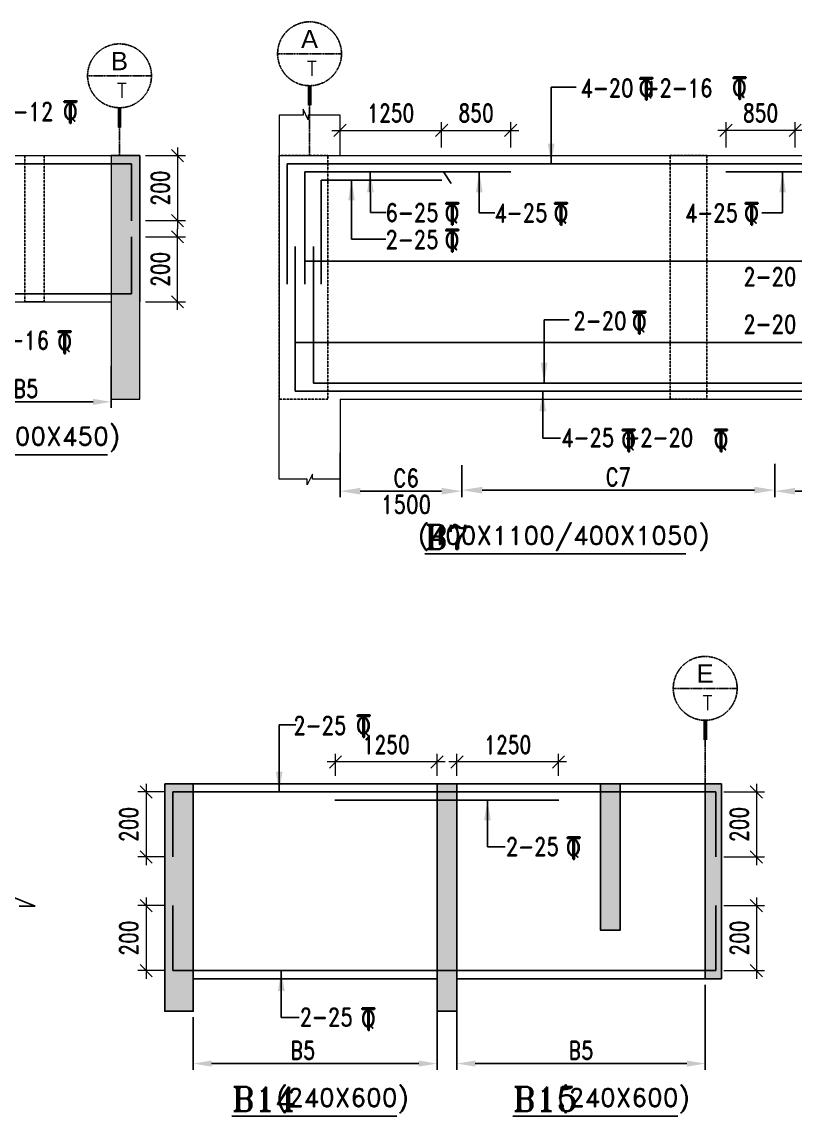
# Model space of a CAD drawing. Header units: millimetres. Extents: x 2061841 to 105821645, y -77612 to 48520811.
# Drawn here: x 2657337 to 2666851, y 29363 to 42838 of the extents above; entities that cross this region are included whole.
import ezdxf
from ezdxf.enums import TextEntityAlignment as Align

# ---------------------------------------------------------------- set-up
doc = ezdxf.new("R2010")
doc.units = ezdxf.units.MM
doc.header["$LTSCALE"] = 10
doc.header["$MEASUREMENT"] = 0
for name, pattern in [('$0$HIDDEN', [0.375, 0.25, -0.125]), ('BASEMENT COLUMN SETTING OUT-PART 2_R4$0$CENTER', [2, 1.25, -0.25, 0.25, -0.25]), ('CENTER', [2, 1.25, -0.25, 0.25, -0.25])]:
    doc.linetypes.add(name, pattern=pattern)
for name, color, linetype in [('A-Grid-Tower', 8, 'CENTER'), ('BASEMENT COLUMN SETTING OUT-PART 2_R4$0$A-GRID-MAIN', 2, 'BASEMENT COLUMN SETTING OUT-PART 2_R4$0$CENTER'), ('BEAM', 4, 'Continuous'), ('BEAM HATCH', 252, 'Continuous'), ('BEAM STIRRUPS', 3, 'Continuous'), ('LEADER', 3, 'Continuous'), ('REIN', 1, 'Continuous'), ('S-BEAM', 4, 'Continuous'), ('SHEET', 7, 'Continuous'), ('VIN_BEAM', 4, 'Continuous')]:
    doc.layers.add(name, color=color, linetype=linetype)
doc.layers.add('TEXT', color=2, linetype='Continuous', lineweight=25)
doc.layers.add('VIN_SLAB DIMENSION', color=3, linetype='Continuous', lineweight=13)
doc.styles.add('200', font='romand.shx', dxfattribs={"width": 0.8, "height": 225})
doc.styles.add('BASEMENT COLUMN SETTING OUT-PART 2_R4$0$MAS-TXTL', font='arial.ttf', dxfattribs={"height": 200})
doc.styles.add('BASEMENT COLUMN SETTING OUT-PART 2_R4$0$MAS-TXTS', font='romans.shx', dxfattribs={"width": 0.8, "height": 180})
doc.styles.add('PK', font='romand.shx', dxfattribs={"width": 0.7, "height": 225})
doc.styles.add('PRP 100', font='romand.shx', dxfattribs={"width": 0.75})
doc.styles.add('RD', font='romand.shx', dxfattribs={"width": 0.9, "height": 225})
doc.styles.add('ROMAND', font='romand', dxfattribs={"height": 200})
doc.styles.add('RT', font='romant.shx', dxfattribs={"height": 250})
doc.dimstyles.new('dim', dxfattribs={"dimtxt": 225, "dimasz": 150, "dimexe": 100, "dimexo": 100, "dimgap": 100, "dimtad": 1, "dimdec": 0, "dimlfac": -1, "dimrnd": 5, "dimdsep": 46, "dimtxsty": 'PRP 100', "dimblk": 'OBLIQUE', "dimcen": 1.5, "dimdle": 100, "dimclrd": 3, "dimclre": 3, "dimclrt": 2, "dimadec": 0, "dimazin": 0, "dimtfac": 1, "dimtdec": 0, "dimtix": 1, "dimtmove": 0, "dimatfit": 3, "dimldrblk": 'OBLIQUE', "dimfxl": 200, "dimlwd": -1, "dimlwe": -1, "dimarcsym": 0})
doc.dimstyles.new('GR', dxfattribs={"dimtxt": 225, "dimasz": 100, "dimexe": 50, "dimexo": 50, "dimgap": 40, "dimtad": 1, "dimdec": 0, "dimzin": 0, "dimdsep": 46, "dimtxsty": 'RD', "dimblk1": 'OBLIQUE', "dimblk2": 'OBLIQUE', "dimsah": 1, "dimcen": 0, "dimdle": 100, "dimclrd": 3, "dimclre": 3, "dimclrt": 2, "dimadec": 0, "dimazin": 0, "dimtfac": 1, "dimtdec": 0, "dimtix": 1, "dimtmove": 0, "dimatfit": 3, "dimfxl": 1, "dimtolj": 1, "dimtzin": 0, "dimarcsym": 0})
doc.dimstyles.new('GR2', dxfattribs={"dimtxt": 225, "dimasz": 100, "dimexe": 75, "dimexo": 75, "dimgap": 50, "dimtad": 1, "dimdec": 0, "dimdsep": 46, "dimtxsty": '200', "dimblk1": 'OBLIQUE', "dimblk2": 'OBLIQUE', "dimsah": 1, "dimcen": 50, "dimdle": 75, "dimclrd": 3, "dimclre": 3, "dimclrt": 2, "dimadec": 0, "dimazin": 0, "dimtfac": 1, "dimtdec": 0, "dimtix": 1, "dimtmove": 0, "dimatfit": 3, "dimldrblk": 'OBLIQUE', "dimfxl": 1, "dimtolj": 1, "dimtzin": 0, "dimarcsym": 0})

# ---------------------------------------------------------------- blocks, each defined once
blk = doc.blocks.new('_Oblique')
at = {"color": 0, "linetype": 'ByBlock', "lineweight": -2}
blk.add_line((-0.5, -0.5), (0.5, 0.5), dxfattribs=at)
blk = doc.blocks.new('*D2255')
at = {"layer": 'Defpoints', "color": 0, "transparency": 16777216}
for p in [(2662501, 41502), (2661251, 41191, 0), (2662501, 41191, 0)]:
    blk.add_point(p, dxfattribs=at)
at = {"layer": 'VIN_SLAB DIMENSION', "color": 3, "transparency": 16777216}
for p, q in [((2661151, 41502), (2662601, 41502)), ((2661251, 41291), (2661251, 41602)), ((2662501, 41291), (2662501, 41602))]:
    blk.add_line(p, q, dxfattribs=at)
at = {"layer": 'VIN_SLAB DIMENSION', "color": 3, "transparency": 16777216, "xscale": 150, "yscale": 150, "zscale": 150, "rotation": 180}
blk.add_blockref('_Oblique', (2661251, 41502), dxfattribs=at)
at = {"layer": 'VIN_SLAB DIMENSION', "color": 3, "transparency": 16777216, "xscale": 150, "yscale": 150, "zscale": 150}
blk.add_blockref('_Oblique', (2662501, 41502), dxfattribs=at)
at = {"layer": 'VIN_SLAB DIMENSION', "color": 2, "transparency": 16777216, "insert": (2661876, 41715), "char_height": 225, "attachment_point": 5, "style": 'PRP 100'}
blk.add_mtext('1250', dxfattribs=at)
blk = doc.blocks.new('OBLIQUE')
blk = doc.blocks.new('A$C33BE299A')
at = {"layer": 'SHEET', "color": 4, "style": 'ROMAND'}
for s, height, p in [('T', 170, (-16.2, 0)), ('Q', 125, (-14.4, 26.9))]:
    blk.add_text(s, height=height, dxfattribs=at).set_placement(p)
blk = doc.blocks.new('*D2214')
at = {"layer": 'BEAM STIRRUPS', "color": 3, "lineweight": -2, "ltscale": 0.25, "transparency": 16777216}
for p, q in [((2658437, 38598), (2658437, 38084)), ((2656337, 38520), (2656337, 38084)), ((2658212, 38159), (2656562, 38159))]:
    blk.add_line(p, q, dxfattribs=at)
at = {"layer": 'BEAM STIRRUPS', "color": 3, "linetype": 'Continuous', "ltscale": 0.25, "transparency": 16777216}
for points in [[(2656562, 38196), (2656562, 38121), (2656337, 38159)], [(2658212, 38196), (2658212, 38121), (2658437, 38159)]]:
    blk.add_solid(points, dxfattribs=at)
at = {"layer": 'Defpoints', "color": 0, "linetype": 'Continuous', "ltscale": 0.25, "transparency": 16777216}
for p in [(2658437, 38673, 46), (2656337, 38595, 2), (2656337, 38159)]:
    blk.add_point(p, dxfattribs=at)
at = {"layer": 'BEAM STIRRUPS', "color": 2, "linetype": 'Continuous', "ltscale": 0.25, "transparency": 16777216, "insert": (2657387, 38321), "char_height": 225, "attachment_point": 5, "rotation": 360, "style": '200'}
blk.add_mtext('\\A1;B5', dxfattribs=at)
blk = doc.blocks.new('*D2197')
at = {"layer": 'BEAM STIRRUPS', "color": 3, "lineweight": -2, "ltscale": 0.25, "transparency": 16777216}
for p, q in [((2662445, 30680), (2662445, 29935)), ((2659445, 30580), (2659445, 29935)), ((2662220, 30010), (2659670, 30010))]:
    blk.add_line(p, q, dxfattribs=at)
at = {"layer": 'BEAM STIRRUPS', "color": 3, "linetype": 'Continuous', "ltscale": 0.25, "transparency": 16777216}
for points in [[(2659670, 30048), (2659670, 29973), (2659445, 30010)], [(2662220, 30048), (2662220, 29973), (2662445, 30010)]]:
    blk.add_solid(points, dxfattribs=at)
at = {"layer": 'Defpoints', "color": 0, "linetype": 'Continuous', "ltscale": 0.25, "transparency": 16777216}
for p in [(2662445, 30755, 46), (2659445, 30655, 2), (2659445, 30010)]:
    blk.add_point(p, dxfattribs=at)
at = {"layer": 'BEAM STIRRUPS', "color": 2, "linetype": 'Continuous', "ltscale": 0.25, "transparency": 16777216, "insert": (2660795, 30173), "char_height": 225, "attachment_point": 5, "rotation": 360, "style": '200'}
blk.add_mtext('\\A1;B5', dxfattribs=at)
blk = doc.blocks.new('*D2198')
at = {"layer": 'BEAM STIRRUPS', "color": 3, "lineweight": -2, "ltscale": 0.25, "transparency": 16777216}
for p, q in [((2662690, 30980), (2662690, 29935)), ((2665745, 30980), (2665745, 29935)), ((2665520, 30010), (2662915, 30010))]:
    blk.add_line(p, q, dxfattribs=at)
at = {"layer": 'BEAM STIRRUPS', "color": 3, "linetype": 'Continuous', "ltscale": 0.25, "transparency": 16777216}
for points in [[(2662915, 30048), (2662915, 29973), (2662690, 30010)], [(2665520, 30048), (2665520, 29973), (2665745, 30010)]]:
    blk.add_solid(points, dxfattribs=at)
at = {"layer": 'Defpoints', "color": 0, "linetype": 'Continuous', "ltscale": 0.25, "transparency": 16777216}
for p in [(2662690, 31055, 2), (2665745, 31055, 46), (2662690, 30010)]:
    blk.add_point(p, dxfattribs=at)
at = {"layer": 'BEAM STIRRUPS', "color": 2, "linetype": 'Continuous', "ltscale": 0.25, "transparency": 16777216, "insert": (2664217, 30173), "char_height": 225, "attachment_point": 5, "rotation": 360, "style": '200'}
blk.add_mtext('\\A1;B5', dxfattribs=at)
blk = doc.blocks.new('*D2126')
at = {"layer": 'BEAM', "color": 3, "lineweight": -2, "transparency": 16777216}
for p, q in [((2661251, 37533), (2661251, 36984)), ((2662751, 37378), (2662751, 36984)), ((2661501, 37059), (2662501, 37059))]:
    blk.add_line(p, q, dxfattribs=at)
at = {"layer": 'BEAM', "color": 3, "transparency": 16777216}
for points in [[(2661501, 37100), (2661501, 37017), (2661251, 37059)], [(2662501, 37100), (2662501, 37017), (2662751, 37059)]]:
    blk.add_solid(points, dxfattribs=at)
at = {"layer": 'Defpoints', "color": 0, "transparency": 16777216}
for p in [(2661251, 37608, 0), (2662751, 37453, 0), (2662751, 37059)]:
    blk.add_point(p, dxfattribs=at)
at = {"layer": 'BEAM', "color": 2, "transparency": 16777216, "char_height": 225, "attachment_point": 5, "style": '200'}
for s, insert in [('\\A1;C6', (2662064, 37221)), ('\\A1;1500', (2662064, 36896))]:
    blk.add_mtext(s, dxfattribs=dict(at, insert=insert))
blk = doc.blocks.new('*D2127')
at = {"layer": 'BEAM', "color": 3, "lineweight": -2, "transparency": 16777216}
for p, q in [((2668101, 37533), (2668101, 36984)), ((2666601, 37397), (2666601, 36984)), ((2667851, 37059), (2666851, 37059))]:
    blk.add_line(p, q, dxfattribs=at)
at = {"layer": 'BEAM', "color": 3, "transparency": 16777216}
for points in [[(2666851, 37100), (2666851, 37017), (2666601, 37059)], [(2667851, 37100), (2667851, 37017), (2668101, 37059)]]:
    blk.add_solid(points, dxfattribs=at)
at = {"layer": 'Defpoints', "color": 0, "transparency": 16777216}
for p in [(2668101, 37608, 0), (2666601, 37472, 0), (2666601, 37059)]:
    blk.add_point(p, dxfattribs=at)
at = {"layer": 'BEAM', "color": 2, "transparency": 16777216, "char_height": 225, "attachment_point": 5, "style": '200'}
for s, insert in [('\\A1;C6', (2667289, 37221)), ('\\A1;1500', (2667289, 36896))]:
    blk.add_mtext(s, dxfattribs=dict(at, insert=insert))
blk = doc.blocks.new('*D2128')
at = {"layer": 'BEAM', "color": 3, "lineweight": -2, "transparency": 16777216}
for p, q in [((2662751, 37303), (2662751, 36997)), ((2666601, 37322), (2666601, 36997)), ((2663001, 37072), (2666351, 37072))]:
    blk.add_line(p, q, dxfattribs=at)
at = {"layer": 'BEAM', "color": 3, "transparency": 16777216}
for points in [[(2663001, 37113), (2663001, 37030), (2662751, 37072)], [(2666351, 37113), (2666351, 37030), (2666601, 37072)]]:
    blk.add_solid(points, dxfattribs=at)
at = {"layer": 'Defpoints', "color": 0, "transparency": 16777216}
for p in [(2662751, 37378), (2666601, 37397, 14), (2666601, 37072)]:
    blk.add_point(p, dxfattribs=at)
at = {"layer": 'BEAM', "color": 2, "transparency": 16777216, "insert": (2664676, 37234), "char_height": 225, "attachment_point": 5, "style": '200'}
blk.add_mtext('\\A1;C7', dxfattribs=at)
blk = doc.blocks.new('*D2142')
at = {"layer": 'Defpoints', "color": 0, "transparency": 16777216}
for p in [(2661195, 33725), (2661195, 33455, 0), (2662445, 33455, 0)]:
    blk.add_point(p, dxfattribs=at)
at = {"layer": 'VIN_SLAB DIMENSION', "color": 3, "transparency": 16777216}
for p, q in [((2661195, 33555), (2661195, 33825)), ((2662445, 33555), (2662445, 33825)), ((2662545, 33725), (2661095, 33725))]:
    blk.add_line(p, q, dxfattribs=at)
at = {"layer": 'VIN_SLAB DIMENSION', "color": 3, "transparency": 16777216, "xscale": 150, "yscale": 150, "zscale": 150, "rotation": 180}
blk.add_blockref('_Oblique', (2661195, 33725), dxfattribs=at)
at = {"layer": 'VIN_SLAB DIMENSION', "color": 3, "transparency": 16777216, "xscale": 150, "yscale": 150, "zscale": 150}
blk.add_blockref('_Oblique', (2662445, 33725), dxfattribs=at)
at = {"layer": 'VIN_SLAB DIMENSION', "color": 2, "transparency": 16777216, "insert": (2661820, 33937), "char_height": 225, "attachment_point": 5, "style": 'PRP 100'}
blk.add_mtext('1250', dxfattribs=at)
blk = doc.blocks.new('*D2143')
at = {"layer": 'Defpoints', "color": 0, "transparency": 16777216}
for p in [(2662690, 33725), (2662690, 33455, 0), (2663940, 33455, 0)]:
    blk.add_point(p, dxfattribs=at)
at = {"layer": 'VIN_SLAB DIMENSION', "color": 3, "transparency": 16777216}
for p, q in [((2662690, 33555), (2662690, 33825)), ((2663940, 33555), (2663940, 33825)), ((2664040, 33725), (2662590, 33725))]:
    blk.add_line(p, q, dxfattribs=at)
at = {"layer": 'VIN_SLAB DIMENSION', "color": 3, "transparency": 16777216, "xscale": 150, "yscale": 150, "zscale": 150, "rotation": 180}
blk.add_blockref('_Oblique', (2662690, 33725), dxfattribs=at)
at = {"layer": 'VIN_SLAB DIMENSION', "color": 3, "transparency": 16777216, "xscale": 150, "yscale": 150, "zscale": 150}
blk.add_blockref('_Oblique', (2663940, 33725), dxfattribs=at)
at = {"layer": 'VIN_SLAB DIMENSION', "color": 2, "transparency": 16777216, "insert": (2663315, 33937), "char_height": 225, "attachment_point": 5, "style": 'PRP 100'}
blk.add_mtext('1250', dxfattribs=at)
blk = doc.blocks.new('*D2032')
at = {"layer": 'Defpoints', "color": 0, "transparency": 16777216}
for p in [(2663351, 41502), (2662501, 41191), (2663351, 41191)]:
    blk.add_point(p, dxfattribs=at)
at = {"layer": 'VIN_SLAB DIMENSION', "color": 3, "transparency": 16777216}
for p, q in [((2662401, 41502), (2663451, 41502)), ((2662501, 41291), (2662501, 41602)), ((2663351, 41291), (2663351, 41602))]:
    blk.add_line(p, q, dxfattribs=at)
at = {"layer": 'VIN_SLAB DIMENSION', "color": 3, "transparency": 16777216, "xscale": 150, "yscale": 150, "zscale": 150, "rotation": 180}
blk.add_blockref('_Oblique', (2662501, 41502), dxfattribs=at)
at = {"layer": 'VIN_SLAB DIMENSION', "color": 3, "transparency": 16777216, "xscale": 150, "yscale": 150, "zscale": 150}
blk.add_blockref('_Oblique', (2663351, 41502), dxfattribs=at)
at = {"layer": 'VIN_SLAB DIMENSION', "color": 2, "transparency": 16777216, "insert": (2662926, 41715), "char_height": 225, "attachment_point": 5, "style": 'PRP 100'}
blk.add_mtext('850', dxfattribs=at)
blk = doc.blocks.new('*D2033')
at = {"layer": 'Defpoints', "color": 0, "transparency": 16777216}
for p in [(2666851, 41502), (2666851, 41191, 0), (2668101, 41191, 0)]:
    blk.add_point(p, dxfattribs=at)
at = {"layer": 'VIN_SLAB DIMENSION', "color": 3, "transparency": 16777216}
for p, q in [((2668201, 41502), (2666751, 41502)), ((2666851, 41291), (2666851, 41602)), ((2668101, 41291), (2668101, 41602))]:
    blk.add_line(p, q, dxfattribs=at)
at = {"layer": 'VIN_SLAB DIMENSION', "color": 3, "transparency": 16777216, "xscale": 150, "yscale": 150, "zscale": 150, "rotation": 180}
blk.add_blockref('_Oblique', (2666851, 41502), dxfattribs=at)
at = {"layer": 'VIN_SLAB DIMENSION', "color": 3, "transparency": 16777216, "xscale": 150, "yscale": 150, "zscale": 150}
blk.add_blockref('_Oblique', (2668101, 41502), dxfattribs=at)
at = {"layer": 'VIN_SLAB DIMENSION', "color": 2, "transparency": 16777216, "insert": (2667476, 41715), "char_height": 225, "attachment_point": 5, "style": 'PRP 100'}
blk.add_mtext('1250', dxfattribs=at)
blk = doc.blocks.new('*D2034')
at = {"layer": 'Defpoints', "color": 0, "transparency": 16777216}
for p in [(2666001, 41502), (2666001, 41191), (2666851, 41191)]:
    blk.add_point(p, dxfattribs=at)
at = {"layer": 'VIN_SLAB DIMENSION', "color": 3, "transparency": 16777216}
for p, q in [((2666951, 41502), (2665901, 41502)), ((2666001, 41291), (2666001, 41602)), ((2666851, 41291), (2666851, 41602))]:
    blk.add_line(p, q, dxfattribs=at)
at = {"layer": 'VIN_SLAB DIMENSION', "color": 3, "transparency": 16777216, "xscale": 150, "yscale": 150, "zscale": 150, "rotation": 180}
blk.add_blockref('_Oblique', (2666001, 41502), dxfattribs=at)
at = {"layer": 'VIN_SLAB DIMENSION', "color": 3, "transparency": 16777216, "xscale": 150, "yscale": 150, "zscale": 150}
blk.add_blockref('_Oblique', (2666851, 41502), dxfattribs=at)
at = {"layer": 'VIN_SLAB DIMENSION', "color": 2, "transparency": 16777216, "insert": (2666426, 41715), "char_height": 225, "attachment_point": 5, "style": 'PRP 100'}
blk.add_mtext('850', dxfattribs=at)
blk = doc.blocks.new('BASEMENT COLUMN SETTING OUT-PART 2_R4$0$GRID TARGET1')
blk.add_wipeout([(393, -655), (392, -641), (392, -628), (390, -614), (389, -600), (387, -587), (384, -573), (381, -560), (377, -547), (373, -534), (369, -521), (364, -508), (359, -495), (353, -483), (347, -471), (340, -459), (333, -447), (325, -435), (318, -424), (309, -413), (301, -403), (292, -392), (282, -382), (273, -373), (263, -363), (252, -354), (242, -346), (231, -337), (220, -330), (208, -322), (196, -315), (184, -308), (172, -302), (160, -296), (147, -291), (134, -286), (121, -282), (108, -278), (95, -274), (82, -271), (68, -268), (55, -266), (41, -265), (27, -263), (14, -263), (0, -262), (-14, -263), (-27, -263), (-41, -265), (-55, -266), (-68, -268), (-82, -271), (-95, -274), (-108, -278), (-121, -282), (-134, -286), (-147, -291), (-160, -296), (-172, -302), (-184, -308), (-196, -315), (-208, -322), (-220, -330), (-231, -337), (-242, -346), (-252, -354), (-263, -363), (-273, -373), (-282, -382), (-292, -392), (-301, -403), (-309, -413), (-318, -424), (-325, -435), (-333, -447), (-340, -459), (-347, -471), (-353, -483), (-359, -495), (-364, -508), (-369, -521), (-373, -534), (-377, -547), (-381, -560), (-384, -573), (-387, -587), (-389, -600), (-390, -614), (-392, -628), (-392, -641), (-393, -655), (-392, -669), (-392, -682), (-390, -696), (-389, -710), (-387, -723), (-384, -737), (-381, -750), (-377, -763), (-373, -776), (-369, -789), (-364, -802), (-359, -815), (-353, -827), (-347, -839), (-340, -851), (-333, -863), (-325, -875), (-318, -886), (-309, -897), (-301, -907), (-292, -918), (-282, -928), (-273, -937), (-263, -947), (-252, -956), (-242, -964), (-231, -973), (-220, -981), (-208, -988), (-196, -995), (-184, -1002), (-172, -1008), (-160, -1014), (-147, -1019), (-134, -1024), (-121, -1028), (-108, -1032), (-95, -1036), (-82, -1039), (-68, -1042), (-55, -1044), (-41, -1046), (-27, -1047), (-14, -1047), (0, -1048), (14, -1047), (27, -1047), (41, -1046), (55, -1044), (68, -1042), (82, -1039), (95, -1036), (108, -1032), (121, -1028), (134, -1024), (147, -1019), (160, -1014), (172, -1008), (184, -1002), (196, -995), (208, -988), (220, -981), (231, -973), (242, -964), (252, -956), (263, -947), (273, -937), (282, -928), (292, -918), (301, -907), (309, -897), (318, -886), (325, -875), (333, -863), (340, -851), (347, -839), (353, -827), (359, -815), (364, -802), (369, -789), (373, -776), (377, -763), (381, -750), (384, -737), (387, -723), (389, -710), (390, -696), (392, -682), (392, -669)])
blk.add_line((-393, -655), (393, -655))
at = {"const_width": 48.8}
blk.add_lwpolyline([(0, -1048), (0, -1292)], dxfattribs=at)
blk.add_circle((0, -655), 393)
for tag, height, style, p in [('AS', 225, 'BASEMENT COLUMN SETTING OUT-PART 2_R4$0$MAS-TXTL', (0, -586)), ('REF', 180, 'BASEMENT COLUMN SETTING OUT-PART 2_R4$0$MAS-TXTS', (29, -925))]:
    blk.add_attdef(tag, text='', height=height, dxfattribs=dict(style=style)).set_placement(p, align=Align.CENTER)
blk = doc.blocks.new('*D1373')
at = {"layer": 'Defpoints', "color": 0, "transparency": 16777216}
for p in [(2658756, 41191, 52), (2658756, 40391, 51), (2659251, 40391)]:
    blk.add_point(p, dxfattribs=at)
at = {"layer": 'VIN_SLAB DIMENSION', "color": 3, "transparency": 16777216}
for p, q in [((2659251, 41291), (2659251, 40291)), ((2658856, 41191), (2659351, 41191)), ((2658856, 40391), (2659351, 40391))]:
    blk.add_line(p, q, dxfattribs=at)
at = {"layer": 'VIN_SLAB DIMENSION', "color": 3, "transparency": 16777216, "xscale": 150, "yscale": 150, "zscale": 150}
for p, rotation in [((2659251, 41191), 90), ((2659251, 40391), 270)]:
    blk.add_blockref('_Oblique', p, dxfattribs=dict(at, rotation=rotation))
at = {"layer": 'VIN_SLAB DIMENSION', "color": 2, "transparency": 16777216, "insert": (2659039, 40791), "char_height": 225, "attachment_point": 5, "rotation": 90, "style": 'PRP 100'}
blk.add_mtext('200', dxfattribs=at)
blk = doc.blocks.new('*D1374')
at = {"layer": 'Defpoints', "color": 0, "transparency": 16777216}
for p in [(2658756, 40191, 51), (2659251, 40191), (2658756, 39391, 52)]:
    blk.add_point(p, dxfattribs=at)
at = {"layer": 'VIN_SLAB DIMENSION', "color": 3, "transparency": 16777216}
for p, q in [((2659251, 39291), (2659251, 40291)), ((2658856, 40191), (2659351, 40191)), ((2658856, 39391), (2659351, 39391))]:
    blk.add_line(p, q, dxfattribs=at)
at = {"layer": 'VIN_SLAB DIMENSION', "color": 3, "transparency": 16777216, "xscale": 150, "yscale": 150, "zscale": 150}
for p, rotation in [((2659251, 40191), 90), ((2659251, 39391), 270)]:
    blk.add_blockref('_Oblique', p, dxfattribs=dict(at, rotation=rotation))
at = {"layer": 'VIN_SLAB DIMENSION', "color": 2, "transparency": 16777216, "insert": (2659039, 39791), "char_height": 225, "attachment_point": 5, "rotation": 90, "style": 'PRP 100'}
blk.add_mtext('200', dxfattribs=at)
blk = doc.blocks.new('*D1379')
at = {"layer": 'Defpoints', "color": 0, "transparency": 16777216}
for p in [(2659195, 33355, 52), (2658865, 32555), (2659195, 32555, 51)]:
    blk.add_point(p, dxfattribs=at)
at = {"layer": 'VIN_SLAB DIMENSION', "color": 3, "transparency": 16777216}
for p, q in [((2658865, 33455), (2658865, 32455)), ((2659095, 33355), (2658765, 33355)), ((2659095, 32555), (2658765, 32555))]:
    blk.add_line(p, q, dxfattribs=at)
at = {"layer": 'VIN_SLAB DIMENSION', "color": 3, "transparency": 16777216, "xscale": 150, "yscale": 150, "zscale": 150}
for p, rotation in [((2658865, 33355), 90), ((2658865, 32555), 270)]:
    blk.add_blockref('_Oblique', p, dxfattribs=dict(at, rotation=rotation))
at = {"layer": 'VIN_SLAB DIMENSION', "color": 2, "transparency": 16777216, "insert": (2658652, 32955), "char_height": 225, "attachment_point": 5, "rotation": 90, "style": 'PRP 100'}
blk.add_mtext('200', dxfattribs=at)
blk = doc.blocks.new('*D1380')
at = {"layer": 'Defpoints', "color": 0, "transparency": 16777216}
for p in [(2659195, 31955, 52), (2658865, 31155), (2659195, 31155, 51)]:
    blk.add_point(p, dxfattribs=at)
at = {"layer": 'VIN_SLAB DIMENSION', "color": 3, "transparency": 16777216}
for p, q in [((2659095, 31955), (2658765, 31955)), ((2658865, 32055), (2658865, 31055)), ((2659095, 31155), (2658765, 31155))]:
    blk.add_line(p, q, dxfattribs=at)
at = {"layer": 'VIN_SLAB DIMENSION', "color": 3, "transparency": 16777216, "xscale": 150, "yscale": 150, "zscale": 150}
for p, rotation in [((2658865, 31955), 90), ((2658865, 31155), 270)]:
    blk.add_blockref('_Oblique', p, dxfattribs=dict(at, rotation=rotation))
at = {"layer": 'VIN_SLAB DIMENSION', "color": 2, "transparency": 16777216, "insert": (2658652, 31555), "char_height": 225, "attachment_point": 5, "rotation": 90, "style": 'PRP 100'}
blk.add_mtext('200', dxfattribs=at)
blk = doc.blocks.new('*D1381')
at = {"layer": 'Defpoints', "color": 0, "transparency": 16777216}
for p in [(2665874, 33355, 52), (2665874, 32555, 51), (2666375, 32555)]:
    blk.add_point(p, dxfattribs=at)
at = {"layer": 'VIN_SLAB DIMENSION', "color": 3, "transparency": 16777216}
for p, q in [((2666375, 33455), (2666375, 32455)), ((2665974, 33355), (2666475, 33355)), ((2665974, 32555), (2666475, 32555))]:
    blk.add_line(p, q, dxfattribs=at)
at = {"layer": 'VIN_SLAB DIMENSION', "color": 3, "transparency": 16777216, "xscale": 150, "yscale": 150, "zscale": 150}
for p, rotation in [((2666375, 33355), 90), ((2666375, 32555), 270)]:
    blk.add_blockref('_Oblique', p, dxfattribs=dict(at, rotation=rotation))
at = {"layer": 'VIN_SLAB DIMENSION', "color": 2, "transparency": 16777216, "insert": (2666163, 32955), "char_height": 225, "attachment_point": 5, "rotation": 90, "style": 'PRP 100'}
blk.add_mtext('200', dxfattribs=at)
blk = doc.blocks.new('*D1382')
at = {"layer": 'Defpoints', "color": 0, "transparency": 16777216}
for p in [(2665874, 31955, 52), (2665874, 31155, 51), (2666375, 31155)]:
    blk.add_point(p, dxfattribs=at)
at = {"layer": 'VIN_SLAB DIMENSION', "color": 3, "transparency": 16777216}
for p, q in [((2665974, 31955), (2666475, 31955)), ((2666375, 32055), (2666375, 31055)), ((2665974, 31155), (2666475, 31155))]:
    blk.add_line(p, q, dxfattribs=at)
at = {"layer": 'VIN_SLAB DIMENSION', "color": 3, "transparency": 16777216, "xscale": 150, "yscale": 150, "zscale": 150}
for p, rotation in [((2666375, 31955), 90), ((2666375, 31155), 270)]:
    blk.add_blockref('_Oblique', p, dxfattribs=dict(at, rotation=rotation))
at = {"layer": 'VIN_SLAB DIMENSION', "color": 2, "transparency": 16777216, "insert": (2666163, 31555), "char_height": 225, "attachment_point": 5, "rotation": 90, "style": 'PRP 100'}
blk.add_mtext('200', dxfattribs=at)

msp = doc.modelspace()

# ---------------------------------------------------------------- hatches: boundary and pattern name
at = {"layer": 'BEAM HATCH'}
for points in [[(2658436.8, 41190.6), (2658436.8, 38190.6), (2658786.8, 38190.6), (2658786.8, 41190.6)], [(2659094.7, 33455), (2659444.7, 33455), (2659444.7, 30655), (2659094.7, 30655)], [(2662444.7, 33455), (2662689.7, 33455), (2662689.7, 30655), (2662444.7, 30655)], [(2664454.7, 33455), (2664699.6, 33455), (2664699.6, 31655), (2664454.7, 31655)], [(2665744.7, 33455), (2665944.7, 33455), (2665944.7, 31055), (2665744.7, 31055)]]:
    msp.add_hatch(color=252, dxfattribs=at).paths.add_polyline_path(points)

# ---------------------------------------------------------------- linework, layer by layer
at = {"layer": 'A-Grid-Tower', "color": 6}
for p, q in [((2660876.3, 41808.5, 0), (2660876.3, 41190.6, 51.6)), ((2658537.9, 41536.9, 0), (2658537.9, 41190.6, 0)), ((2665744.7, 33994.2, 0), (2665744.7, 33455, 0))]:
    msp.add_line(p, q, dxfattribs=at)
at = {"layer": 'BEAM', "lineweight": 13}
for p, q in [((2660501.3, 41690.6, 0), (2660501.3, 41190.6, 0)), ((2660798, 41690.6, 0), (2660501.3, 41690.6, 51.6)), ((2660798, 41761.2, 0), (2660798, 41690.6, 0)), ((2660861.1, 41629.6, 0), (2660798, 41761.2, 0)), ((2660861.1, 41690.6, 0), (2660861.1, 41629.6, 0)), ((2661251.3, 41690.6, 175.2), (2660861.1, 41690.6, 0)), ((2661251.3, 41190.6, 0), (2661251.3, 41690.6, 0)), ((2656337.3, 41190.6, 0), (2658786.8, 41190.6, 0)), ((2658786.8, 41190.6, 0), (2658786.8, 39390.6, 0)), ((2660501.3, 41190.6, 51.6), (2660501.3, 38190.6, 51.6)), ((2660501.3, 41190.6, 51.6), (2671201.3, 41190.6, 51.6)), ((2656337.3, 39390.6, 0), (2658436.8, 39390.6, 0)), ((2657611.8, 39390.6, 0), (2657371.8, 39390.6, 0)), ((2660501.3, 37207.6, 0), (2660501.3, 38190.6, 0)), ((2661251.3, 38190.6, 0), (2668101.3, 38190.6, 0)), ((2661251.3, 38190.6, 0), (2661251.3, 37207.6, 0)), ((2660847.8, 37207.6, 0), (2660501.3, 37207.6, 51.6)), ((2660911, 37268.6, 0), (2660847.8, 37137, 0)), ((2660847.8, 37137, 0), (2660847.8, 37207.6, 0)), ((2660911, 37207.6, 0), (2660911, 37268.6, 0)), ((2661251.3, 37207.6, 175.2), (2660911, 37207.6, 0))]:
    msp.add_line(p, q, dxfattribs=at)
at = {"layer": 'BEAM'}
for p, q in [((2659094.7, 33455, 0), (2659094.7, 31055, 0)), ((2659094.7, 33455, 0), (2665944.7, 33455, 0)), ((2665944.7, 33455, 0), (2665944.7, 31055, 0)), ((2665944.7, 33355, 0), (2665944.7, 31155, 0)), ((2657153.8, 32090.1, 0), (2657499.4, 31947, 0)), ((2657499.4, 31947, 0), (2657301.7, 31947, 0)), ((2659444.7, 31055, 0), (2662444.7, 31055, 0)), ((2662689.7, 31055, 0), (2665944.7, 31055, 0))]:
    msp.add_line(p, q, dxfattribs=at)
at = {"layer": 'BEAM', "lineweight": 13, "elevation": 0}
msp.add_lwpolyline([(2658436.8, 41190.6), (2658436.8, 38190.6), (2658786.8, 38190.6), (2658786.8, 41190.6), (2658436.8, 41190.6), (2658436.8, 40927.7)], dxfattribs=at)
at = {"layer": 'BEAM', "elevation": 0}
for points in [[(2659094.7, 33455), (2659444.7, 33455), (2659444.7, 30655), (2659094.7, 30655)], [(2662444.7, 33455), (2662689.7, 33455), (2662689.7, 30655), (2662444.7, 30655)], [(2664454.7, 33455), (2664699.6, 33455), (2664699.6, 31655), (2664454.7, 31655)], [(2665744.7, 33455), (2665944.7, 33455), (2665944.7, 31055), (2665744.7, 31055)]]:
    msp.add_lwpolyline(points, close=True, dxfattribs=at)
at = {"layer": 'REIN'}
for p, q in [((2655987.4, 41090.6, 0), (2658686.8, 41090.6, 0)), ((2658686.8, 41090.6, 0), (2658686.8, 40388.1, 0)), ((2660600.5, 41090.6, 51.6), (2664391.1, 41090.6, 51.6)), ((2660600.5, 41090.6, 51.6), (2660600.5, 39606.1, 51.6)), ((2660820, 40990.6, 51.6), (2663351.3, 40990.6, 0)), ((2660820, 40990.6, 51.6), (2660820, 39606.1, 51.6)), ((2662524.2, 40990.6, 17.2), (2662618.1, 40846, 17.2)), ((2664391.1, 41090.6, 51.6), (2670901.3, 41090.6, 0)), ((2666000.1, 40990.6, 0), (2670871, 40990.6, 0)), ((2661020, 40890.6, 47.4), (2662505.6, 40890.6, 0)), ((2661020, 40890.6, 51.6), (2661020, 39606.1, 51.6)), ((2658686.8, 40191.6, 0), (2658686.8, 39490.6, 0)), ((2660700.5, 40071, 51.6), (2660700.5, 38290.6, 51.6)), ((2660926.1, 40071, 51.6), (2660926.1, 38390.6, 51.6)), ((2660820.8, 39890.6, 51.6), (2685679.7, 39890.6, 0)), ((2655987.4, 39490.6, 0), (2658686.8, 39490.6, 0)), ((2660700.5, 38890.6, 51.6), (2685594.9, 38890.6, 0)), ((2660700.5, 38290.6, 51.6), (2669851.4, 38290.6, 15.1)), ((2660926.1, 38390.6, 50.5), (2669851.4, 38390.6, 15.1)), ((2659194.7, 33355, 0), (2665873.9, 33355, 0)), ((2659194.7, 33355, 0), (2659194.7, 32555, 0)), ((2665873.9, 33355, 0), (2665873.9, 32555, 0)), ((2661185.7, 33255, 0), (2663945.2, 33255, 0)), ((2659194.7, 31955, 0), (2659194.7, 31155, 0)), ((2665873.9, 31955, 0), (2665873.9, 31155, 0)), ((2659194.7, 31155, 0), (2665873.9, 31155, 0))]:
    msp.add_line(p, q, dxfattribs=at)
at = {"layer": 'S-BEAM', "linetype": '$0$HIDDEN'}
for p, q in [((2657371.8, 41190.6, 0), (2657371.8, 39390.6, 0)), ((2657611.8, 41190.6, 0), (2657611.8, 39390.6, 0))]:
    msp.add_line(p, q, dxfattribs=at)
at = {"layer": 'VIN_BEAM', "linetype": '$0$HIDDEN'}
for points, elevation in [([(2661101.3, 41190.6), (2660501, 41190.6), (2660501, 38190.6), (2661101.3, 38190.6)], 0), ([(2665315.2, 41190.6), (2665765.2, 41190.6), (2665765.2, 38190.6), (2665315.2, 38190.6)], 51.6)]:
    msp.add_lwpolyline(points, close=True, dxfattribs=dict(at, elevation=elevation))

# ---------------------------------------------------------------- block references
at = {"layer": 'TEXT', "color": 1, "xscale": 1.600000001490116, "yscale": 1.600000001490116, "zscale": 1.600000001490116}
for p in [(2664947, 41877, 243709.9), (2666094.5, 41884.5, 243709.9), (2662559, 40339.3, 243686.4), (2663898.6, 40337, 243658.3), (2666243.4, 40337, 243658.3), (2662559, 40008.2, 243686.4), (2664862, 38997.6, 243695.7), (2664730.6, 37545.5, 243709.9), (2665867.2, 37545.5, 243709.9), (2664052.3, 32527.3, 243658.3)]:
    msp.add_blockref('A$C33BE299A', p, dxfattribs=at)
at = {"layer": 'TEXT', "color": 2, "xscale": 1.600000001490116, "yscale": 1.600000001490116, "zscale": 1.600000001490116}
for p in [(2657861.2, 41590.7, 243658), (2657790.8, 38756, 243658), (2661468.1, 34029.6, 243658), (2661528.3, 30420.4, 243658)]:
    msp.add_blockref('A$C33BE299A', p, dxfattribs=at)

# ---------------------------------------------------------------- texts
at = {"layer": 'TEXT', "color": 2, "style": 'PK', "width": 0.8}
for s, p in [('4-20 +2-16', (2664208.1, 41910.4, 51.4)), ('2-12', (2657068.5, 41620.9, -0.2)), ('6-25', (2661809.8, 40375.3, 28.2)), ('4-25', (2663149.4, 40372.9, 0)), ('4-25', (2665494.2, 40372.9, 0)), ('2-25', (2661809.8, 40044.2, 28.2)), ('2-20', (2666212.3, 39586.9, 0)), ('2-20', (2664121.6, 39044.4, 37.3)), ('2-20', (2666212.3, 39002.4, 0)), ('2-25', (2660675.3, 34059.9, -0.2))]:
    msp.add_text(s, height=225, dxfattribs=at).set_placement(p)
for s, p in [('2-16', (2657016.2, 38805, 0)), ('4-25 +2-20', (2663970.6, 37605, 51.6)), ('2-25', (2663290, 32569.4, 0)), ('2-25', (2660753.7, 30469.4, 0))]:
    msp.add_text(s, height=225, rotation=0, dxfattribs=at).set_placement(p)
at = {"layer": 'TEXT', "color": 1, "style": 'RT'}
for s, p in [('%%UB6      ', (2657504.9, 37716.7, 0)), ('%%UB7             ', (2663900.9, 36495.7, 51.6)), ('%%UB14      ', (2660935.2, 29573.4, 0)), ('%%UB15      ', (2664392.9, 29573.4, 0))]:
    msp.add_text(s, height=300, dxfattribs=at).set_placement(p, align=Align.MIDDLE_CENTER)
at = {"layer": 'TEXT', "color": 2, "style": 'RD'}
for s, p in [('(200X450)', (2656921.4, 37622.6, 0)), ('(400X1100/400X1050)', (2662216.5, 36401.6, 51.6)), ('(240X600)', (2660473.1, 29479.3, 0)), ('(240X600)', (2663930.8, 29479.3, 0))]:
    msp.add_text(s, height=225, dxfattribs=at).set_placement(p)

# ---------------------------------------------------------------- dimensions: what is measured, and where the dimension line sits
at = {"layer": 'BEAM'}
dim = msp.add_linear_dim(base=(2662751.3, 37058.5, 0), p1=(2661251.3, 37607.8, 0), p2=(2662751.3, 37452.7, 0), text='C6\\X1500', dimstyle='GR2', override={"dimasz": 250, "dimldrblk": 'OBLIQUE'}, dxfattribs=at)
dim.commit()
dim.dimension.update_dxf_attribs({"geometry": '*D2126', "text_midpoint": (2662064.1, 37058.5, 0), "dimtype": 160})
dim = msp.add_linear_dim(base=(2666601.3, 37058.8, 14), p1=(2668101.3, 37608.1, 14), p2=(2666601.3, 37472.4, 14), angle=180, text='C6\\X1500', dimstyle='GR2', override={"dimasz": 250, "dimldrblk": 'OBLIQUE'}, dxfattribs=at)
dim.commit()
dim.dimension.update_dxf_attribs({"geometry": '*D2127', "text_midpoint": (2667288.5, 37058.8, 14), "dimtype": 160})
dim = msp.add_linear_dim(base=(2666601.3, 37071.6, 0), p1=(2662751.3, 37377.7, 0), p2=(2666601.3, 37397.1, 14), text='C7', dimstyle='GR2', override={"dimasz": 250, "dimldrblk": 'OBLIQUE'}, dxfattribs=at)
dim.commit()
dim.dimension.update_dxf_attribs({"geometry": '*D2128', "text_midpoint": (2664676.3, 37234.1, 0)})
at = {"layer": 'BEAM STIRRUPS', "linetype": 'Continuous', "ltscale": 0.25}
for base, p1, p2, picture, middle in [((2656337.3, 38158.8, 0), (2658436.8, 38672.7, 46.4), (2656337.3, 38595, 1.6), '*D2214', (2657387.1, 38158.8, 0)), ((2662689.7, 30010.2, 0), (2665744.7, 31055, 46.4), (2662689.7, 31055, 1.6), '*D2198', (2664217.2, 30010.2, 0)), ((2659444.7, 30010.2, 0), (2662444.7, 30755, 46.4), (2659444.7, 30655, 1.6), '*D2197', (2660794.7, 30010.2, 0))]:
    dim = msp.add_linear_dim(base=base, p1=p1, p2=p2, angle=179.99996, text='B5', dimstyle='GR2', override={"dimasz": 225, "dimtxsty": '200', "dimfxl": 3, "dimarcsym": 2}, dxfattribs=at)
    dim.commit()
    dim.dimension.update_dxf_attribs({"geometry": picture, "text_midpoint": middle, "dimtype": 160})
at = {"layer": 'VIN_SLAB DIMENSION'}
for base, p1, p2, picture, middle in [((2662501.3, 41502.2, 0), (2661251.3, 41190.6, 0), (2662501.3, 41190.6, 0), '*D2255', (2661876.3, 41714.7, 0)), ((2661194.7, 33724.7), (2662444.7, 33455, 0), (2661194.7, 33455, 0), '*D2142', (2661819.7, 33937.2)), ((2662689.7, 33724.7), (2663939.7, 33455, 0), (2662689.7, 33455, 0), '*D2143', (2663314.7, 33937.2))]:
    dim = msp.add_linear_dim(base=base, p1=p1, p2=p2, dimstyle='dim', dxfattribs=at)
    dim.commit()
    dim.dimension.update_dxf_attribs({"geometry": picture, "text_midpoint": middle})
dim = msp.add_linear_dim(base=(2663351.3, 41502.2, 0), p1=(2662501.3, 41190.6, 0), p2=(2663351.3, 41190.6, 0), dimstyle='dim', override={"dimtxsty": 'PRP 100', "dimldrblk": 'OBLIQUE'}, dxfattribs=at)
dim.commit()
dim.dimension.update_dxf_attribs({"geometry": '*D2032', "text_midpoint": (2662926.3, 41714.7, 0)})
dim = msp.add_linear_dim(base=(2666001.3, 41502.2, 51.6), p1=(2666851.3, 41190.6, 51.6), p2=(2666001.3, 41190.6, 51.6), angle=180, dimstyle='dim', override={"dimtxsty": 'PRP 100', "dimldrblk": 'OBLIQUE'}, dxfattribs=at)
dim.commit()
dim.dimension.update_dxf_attribs({"geometry": '*D2034', "text_midpoint": (2666426.3, 41714.7, 51.6)})
dim = msp.add_linear_dim(base=(2666851.3, 41502.2, 51.6), p1=(2668101.3, 41190.6, 51.6), p2=(2666851.3, 41190.6, 51.6), angle=180, dimstyle='dim', dxfattribs=at)
dim.commit()
dim.dimension.update_dxf_attribs({"geometry": '*D2033', "text_midpoint": (2667476.3, 41714.7, 51.6)})
for base, p1, p2, angle, picture, middle in [((2659251.3, 40390.6, 0), (2658756.3, 41190.6, 51.6), (2658756.3, 40390.6, 51.2), 90, '*D1373', (2659038.8, 40790.6, 0)), ((2659251.3, 40190.6, 0), (2658756.3, 39390.6, 51.6), (2658756.3, 40190.6, 51.2), 270, '*D1374', (2659038.8, 39790.6, 0)), ((2658864.9, 32555, 0), (2659194.7, 33355, 51.6), (2659194.7, 32555, 51.2), 90, '*D1379', (2658652.4, 32955, 0)), ((2666375.1, 32555, 0), (2665873.9, 33355, 51.6), (2665873.9, 32555, 51.2), 90, '*D1381', (2666162.6, 32955, 0)), ((2658864.9, 31155, 0), (2659194.7, 31955, 51.6), (2659194.7, 31155, 51.2), 90, '*D1380', (2658652.4, 31555, 0)), ((2666375.1, 31155, 0), (2665873.9, 31955, 51.6), (2665873.9, 31155, 51.2), 90, '*D1382', (2666162.6, 31555, 0))]:
    dim = msp.add_linear_dim(base=base, p1=p1, p2=p2, angle=angle, text='200', dimstyle='dim', dxfattribs=at)
    dim.commit()
    dim.dimension.update_dxf_attribs({"geometry": picture, "text_midpoint": middle})

# ---------------------------------------------------------------- leaders
at = {"layer": 'LEADER', "color": 3}
for points in [[(2663849.1, 41090.2, 51.6), (2663849.1, 42033, 51.6), (2664156.5, 42033, 51.6)], [(2661624.2, 40990.6, 79.7), (2661625, 40490.1, 79.7), (2661817, 40490.1, 79.7)], [(2662964.6, 40990.6, 51.6), (2662964.6, 40487.8, 51.6), (2663156.6, 40487.8, 51.6)], [(2666696.8, 40990.6, 51.6), (2666696.8, 40487.8, 51.6), (2666441, 40487.8, 51.6)], [(2661393, 40890.6, 80.1), (2661393.9, 40161.4, 80.1), (2661814.9, 40161.4, 80.1)], [(2663762.5, 38390.2, 37.4), (2663762.5, 39167.1, 37.4), (2664070, 39167.1, 37.4)], [(2663745.6, 38290.6, 51.6), (2663745.6, 37713.4, 51.6), (2663963.7, 37713.4, 51.6)], [(2660502.9, 33354.6, 0), (2660502.9, 34182.5, 0), (2660708.5, 34182.5, 0)], [(2663065.1, 33255, 0), (2663065.1, 32677.8, 0), (2663283.1, 32677.8, 0)], [(2660528.8, 31155, 0), (2660528.8, 30577.8, 0), (2660746.8, 30577.8, 0)]]:
    msp.add_leader(points, dimstyle='GR', override={"dimasz": 250}, dxfattribs=at)

# ---------------------------------------------------------------- next in the draw order: block references
at = {"layer": 'BASEMENT COLUMN SETTING OUT-PART 2_R4$0$A-GRID-MAIN', "color": 240, "true_color": 0xed1f24}
for p, values in [((2660876.3, 43100.2, 0), {'REF': 'T', 'AS': 'A'}), ((2658537.9, 42828.7, 0), {'REF': 'T', 'AS': 'B'}), ((2665744.7, 35285.9, 0), {'REF': 'T', 'AS': 'E'})]:
    msp.add_blockref('BASEMENT COLUMN SETTING OUT-PART 2_R4$0$GRID TARGET1', p, dxfattribs=at).add_auto_attribs(values)

doc.saveas('drawing.dxf')
